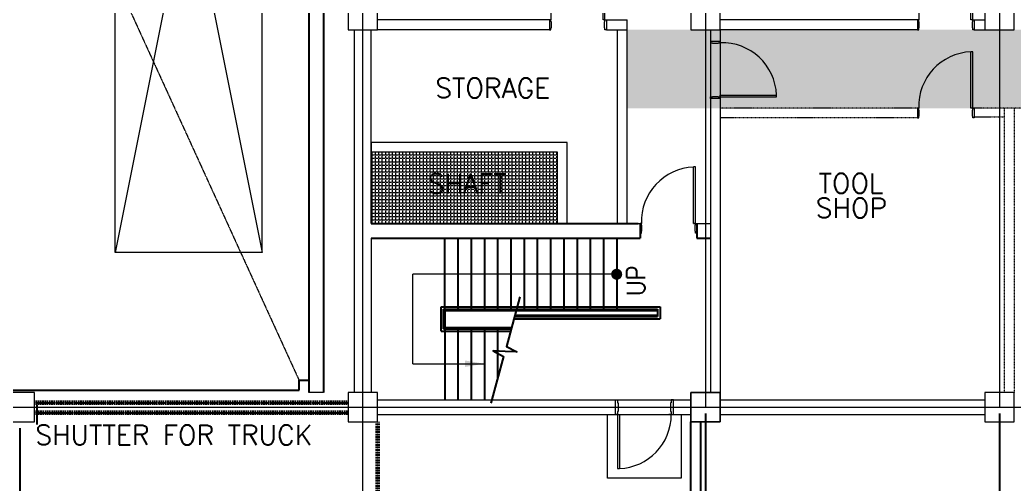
# Model space of a CAD drawing. Extents: x -59767 to 1106559, y -1290 to 1129522.
# Drawn here: x 35558 to 55858, y 238877 to 248345 of the extents above; entities that cross this region are included whole.
import ezdxf

# ---------------------------------------------------------------- set-up
doc = ezdxf.new("R2010")
doc.units = 0
for name, pattern in [('CENTER', [2, 1.25, -0.25, 0.25, -0.25]), ('HIDDEN', [0.375, 0.25, -0.125]), ('HIDDEN2', [0.1875, 0.125, -0.0625])]:
    doc.linetypes.add(name, pattern=pattern)
doc.layers.get('0').update_dxf_attribs({"linetype": 'CONTINUOUS', "lineweight": 9})
doc.layers.get('Defpoints').update_dxf_attribs({"linetype": 'CONTINUOUS', "lineweight": 9})
for name, color, linetype in [('1', 2, 'CONTINUOUS'), ('CY', 4, 'CONTINUOUS'), ('Y', 2, 'CONTINUOUS'), ('조형물', 11, 'CONTINUOUS')]:
    doc.layers.add(name, color=color, linetype=linetype)
for name, color, linetype, lineweight in [('CENTER', 1, 'CENTER', 9), ('COLUMN', 2, 'CONTINUOUS', 9), ('DOOR', 4, 'CONTINUOUS', 9), ('DRY WALL', 254, 'HIDDEN', 9), ('TEXT', 3, 'CONTINUOUS', 9), ('WALL', 7, 'CONTINUOUS', 9), ('WALL_200', 3, 'CONTINUOUS', 9), ('WALL_300', 7, 'CONTINUOUS', 9), ('가는선', 1, 'CONTINUOUS', 9), ('중간선', 5, 'CONTINUOUS', 9), ('중심선', 1, 'CENTER', 9), ('치수선', 6, 'CONTINUOUS', 9)]:
    doc.layers.add(name, color=color, linetype=linetype, lineweight=lineweight)
doc.styles.add('ROMANS', font='romans.shx', dxfattribs={"bigfont": 'whgtxt.shx'})
doc.styles.get("Standard").update_dxf_attribs({"font": 'romans.shx', "bigfont": 'whtgtxt.shx'})
doc.dimstyles.new('ISO-25', dxfattribs={"dimscale": 200, "dimtxt": 3, "dimasz": 2.5, "dimexe": 1.25, "dimexo": 0.625, "dimtad": 1, "dimdec": 0, "dimdsep": 46, "dimtxsty": 'Standard', "dimcen": 2.5, "dimadec": 0, "dimazin": 0, "dimtp": 0.1, "dimtm": 0.1, "dimtfac": 0.6, "dimtdec": 0, "dimtmove": 0, "dimatfit": 3, "dimfxl": 1, "dimtvp": 1, "dimtolj": 1, "dimarcsym": 0})

# ---------------------------------------------------------------- blocks, each defined once
blk = doc.blocks.new('column600')
at = {"layer": 'COLUMN', "linetype": 'Continuous'}
blk.add_lwpolyline([(-300, -300), (300, -300), (300, 300), (-300, 300)], close=True, dxfattribs=at)
blk = doc.blocks.new('*D9')
at = {"layer": 'Defpoints', "color": 0, "transparency": 16777216}
for p in [(35558, 240145), (42558, 234445), (42558, 228017)]:
    blk.add_point(p, dxfattribs=at)
at = {"layer": '치수선', "color": 0, "lineweight": -2, "transparency": 16777216}
for p, q in [((35558, 240020), (35558, 227767)), ((42558, 234320), (42558, 227767)), ((36058, 228017), (42058, 228017))]:
    blk.add_line(p, q, dxfattribs=at)
at = {"layer": '치수선', "color": 0, "transparency": 16777216}
for points in [[(36058, 228100), (36058, 227933), (35558, 228017)], [(42058, 228100), (42058, 227933), (42558, 228017)]]:
    blk.add_solid(points, dxfattribs=at)
at = {"layer": '치수선', "color": 0, "transparency": 16777216, "insert": (39058, 228442), "char_height": 600, "attachment_point": 5}
blk.add_mtext('\\A1;7000', dxfattribs=at)
blk = doc.blocks.new('*D10')
at = {"layer": 'Defpoints', "color": 0, "transparency": 16777216}
for p in [(49558, 240445), (42558, 234445), (49558, 228017)]:
    blk.add_point(p, dxfattribs=at)
at = {"layer": '치수선', "color": 0, "lineweight": -2, "transparency": 16777216}
for p, q in [((49558, 240320), (49558, 227767)), ((42558, 234320), (42558, 227767)), ((43058, 228017), (49058, 228017))]:
    blk.add_line(p, q, dxfattribs=at)
at = {"layer": '치수선', "color": 0, "transparency": 16777216}
for points in [[(43058, 228100), (43058, 227933), (42558, 228017)], [(49058, 228100), (49058, 227933), (49558, 228017)]]:
    blk.add_solid(points, dxfattribs=at)
at = {"layer": '치수선', "color": 0, "transparency": 16777216, "insert": (46058, 228442), "char_height": 600, "attachment_point": 5}
blk.add_mtext('\\A1;7000', dxfattribs=at)
blk = doc.blocks.new('*D11')
at = {"layer": 'Defpoints', "color": 0, "transparency": 16777216}
for p in [(49558, 240445), (55558, 240445), (55558, 228017)]:
    blk.add_point(p, dxfattribs=at)
at = {"layer": '치수선', "color": 0, "lineweight": -2, "transparency": 16777216}
for p, q in [((49558, 240320), (49558, 227767)), ((55558, 240320), (55558, 227767)), ((50058, 228017), (55058, 228017))]:
    blk.add_line(p, q, dxfattribs=at)
at = {"layer": '치수선', "color": 0, "transparency": 16777216}
for points in [[(50058, 228100), (50058, 227933), (49558, 228017)], [(55058, 228100), (55058, 227933), (55558, 228017)]]:
    blk.add_solid(points, dxfattribs=at)
at = {"layer": '치수선', "color": 0, "transparency": 16777216, "insert": (52558, 228442), "char_height": 600, "attachment_point": 5}
blk.add_mtext('\\A1;6000', dxfattribs=at)
blk = doc.blocks.new('*D12')
at = {"layer": 'Defpoints', "color": 0, "transparency": 16777216}
for p in [(55558, 240445), (61558, 240445), (61558, 228017)]:
    blk.add_point(p, dxfattribs=at)
at = {"layer": '치수선', "color": 0, "lineweight": -2, "transparency": 16777216}
for p, q in [((55558, 240320), (55558, 227767)), ((61558, 240320), (61558, 227767)), ((56058, 228017), (61058, 228017))]:
    blk.add_line(p, q, dxfattribs=at)
at = {"layer": '치수선', "color": 0, "transparency": 16777216}
for points in [[(56058, 228100), (56058, 227933), (55558, 228017)], [(61058, 228100), (61058, 227933), (61558, 228017)]]:
    blk.add_solid(points, dxfattribs=at)
at = {"layer": '치수선', "color": 0, "transparency": 16777216, "insert": (58558, 228442), "char_height": 600, "attachment_point": 5}
blk.add_mtext('\\A1;6000', dxfattribs=at)
blk = doc.blocks.new('ARR')
blk.add_solid([(3, -0.5), (3, 0.5), (0, 0)])
blk = doc.blocks.new('*D179')
at = {"layer": 'Defpoints', "color": 0}
for p in [(154858, 240445), (28558, 234445), (154858, 225017)]:
    blk.add_point(p, dxfattribs=at)
at = {"layer": '치수선', "color": 0, "lineweight": -2}
for p, q in [((154858, 240320), (154858, 224767)), ((28558, 234320), (28558, 224767)), ((29058, 225017), (154358, 225017))]:
    blk.add_line(p, q, dxfattribs=at)
at = {"layer": '치수선', "color": 0}
for points in [[(29058, 225100), (29058, 224933), (28558, 225017)], [(154358, 224933), (154358, 225100), (154858, 225017)]]:
    blk.add_solid(points, dxfattribs=at)
at = {"layer": '치수선', "color": 0, "insert": (91708, 225442), "char_height": 600, "attachment_point": 5}
blk.add_mtext('\\A1;126300', dxfattribs=at)
blk = doc.blocks.new('CRANE')
at = {"layer": 'CENTER', "linetype": 'CENTER'}
blk.add_line((29858, 580479), (41258, 555579, -3), dxfattribs=at)
at = {"layer": 'CY'}
for p, q in [((41458, 580729), (41458, 555329)), ((41758, 580729), (41758, 555329)), ((29858, 555379), (41258, 555379))]:
    blk.add_line(p, q, dxfattribs=at)
at = {"layer": 'DOOR'}
blk.add_line((41758, 555329), (41458, 555329), dxfattribs=at)
at = {"layer": '조형물', "color": 0, "ltscale": 0.5}
for p, q in [((41258, 555379), (41258, 555579)), ((41258, 555579), (41458, 555579))]:
    blk.add_line(p, q, dxfattribs=at)

msp = doc.modelspace()

# ---------------------------------------------------------------- hatches: boundary and pattern name
at = {"layer": '중간선', "transparency": 33554585}
h = msp.add_hatch(dxfattribs=at)
h.set_pattern_fill('DOTS', color=6, scale=100)
h.set_pattern_definition([(0, (138763.79, 0), (79.375, 158.75), [0, -158.75])])
h.paths.add_polyline_path([(92308.2, 248144.6), (92308.2, 246544.6), (47958.2, 246544.6), (47958.2, 248144.9)])
at = {"layer": '중간선'}
h = msp.add_hatch(dxfattribs=at)
h.set_pattern_fill('ANGLE', color=1, scale=10)
h.set_pattern_definition([(0, (0, 0), (0, 69.85), [50.8, -19.05]), (90, (0, 0), (-69.85, 4e-15), [50.8, -19.05])])
h.paths.add_polyline_path([(46533.2, 245644.9), (42733.2, 245644.9), (42733.2, 244194.9), (46533.2, 244194.9)])

# ---------------------------------------------------------------- linework, layer by layer
at = {"layer": '1', "linetype": 'Continuous'}
for p, q in [((42733.2, 244194.9), (48183.2, 244194.9)), ((48220.2, 244194.9), (48220.2, 243894.9, -3)), ((49383.2, 244194.9), (49383.2, 243894.9, -3)), ((42733.2, 243894.9), (48220.2, 243894.9, 0)), ((49383.2, 243894.9, 0), (49657.6, 243894.9)), ((35907.7, 240094.9), (35907.7, 240494.9))]:
    msp.add_line(p, q, dxfattribs=at)
at = {"layer": '1'}
for p, q in [((44233.2, 242419.9), (44233.2, 243894.9)), ((44503.2, 243894.9), (44503.2, 242419.9)), ((44773.2, 243894.9), (44773.2, 242419.9)), ((45043.2, 243894.9), (45043.2, 242419.9)), ((45313.2, 243894.9), (45313.2, 242419.9)), ((45583.2, 243894.9), (45583.2, 242419.9)), ((45853.2, 243894.9), (45853.2, 242419.9)), ((46123.2, 243894.9), (46123.2, 242419.9)), ((46393.2, 243894.9), (46393.2, 242419.9)), ((46663.2, 243894.9), (46663.2, 242419.9)), ((46933.2, 243894.9), (46933.2, 242419.9)), ((47203.2, 243894.9), (47203.2, 242419.9)), ((47473.2, 243894.9), (47473.2, 242419.9)), ((47743.2, 243894.9), (47743.2, 242419.9)), ((44158.2, 241994.9), (44158.2, 242494.9)), ((44158.2, 242494.9), (48628.2, 242494.9)), ((44208.2, 242044.9), (44208.2, 242444.9)), ((44208.2, 242444.9), (48578.2, 242444.9)), ((44233.2, 242419.9), (48553.2, 242419.9)), ((44233.2, 242419.9), (44233.2, 240594.9)), ((48578.2, 242444.9), (48578.2, 242294.9)), ((48628.2, 242494.9), (48628.2, 242244.9)), ((45646.3, 242244.9), (48628.2, 242244.9)), ((45659.7, 242294.9), (48578.2, 242294.9)), ((45666.4, 242319.9), (48553.2, 242319.9)), ((44158.2, 241994.9), (45579.3, 241994.9)), ((44208.2, 242044.9), (45592.7, 242044.9)), ((44233.2, 242069.9), (45599.4, 242069.9)), ((44503.2, 242069.9), (44503.2, 240594.9)), ((44773.2, 242069.9), (44773.2, 240594.9)), ((45043.2, 242069.9), (45043.2, 240594.9)), ((45313.2, 242069.9), (45313.2, 241043.3))]:
    msp.add_line(p, q, dxfattribs=at)
msp.add_lwpolyline([(45767.9, 242698.9), (45495.6, 241682.6), (45703.4, 241572.3), (45463.2, 241582.4), (45222.9, 241592.4), (45430.8, 241482.1), (45174.6, 240526.2)], dxfattribs=at)
at = {"layer": 'COLUMN', "linetype": 'Continuous'}
for points in [[(42258.2, 248144.6), (42858.2, 248144.6), (42858.2, 248794.9), (42258.2, 248794.9)], [(49258.2, 248144.6), (49858.2, 248144.6), (49858.2, 248794.9), (49258.2, 248794.9)], [(55258.2, 248144.6), (55858.2, 248144.6), (55858.2, 248794.9), (55258.2, 248794.9)]]:
    msp.add_lwpolyline(points, close=True, dxfattribs=at)
at = {"layer": 'CY'}
for p, q in [((49258.2, 238094.1), (49258.2, 240144.1)), ((49458.2, 238094.1), (49458.2, 240144.1))]:
    msp.add_line(p, q, dxfattribs=at)
at = {"layer": 'DOOR', "color": 0, "linetype": 'HIDDEN', "lineweight": 60}
for p, q in [((42257.3, 240535.6), (35857.3, 240535.6)), ((42257.7, 240331.2), (35857.7, 240331.2))]:
    msp.add_line(p, q, dxfattribs=at)
at = {"layer": 'DRY WALL', "linetype": 'HIDDEN', "lineweight": 9, "ltscale": 0.5}
for p, q in [((53910.4, 246544.6), (49857.6, 246544.6)), ((56886.2, 246544.6), (54977.4, 246544.6)), ((55657.6, 246544.6), (55657.6, 240744.6)), ((55857.6, 246544.6), (55857.6, 240744.6)), ((53882.4, 246344.6), (49857.6, 246344.6)), ((55045.4, 246364.6), (55657.6, 246364.6))]:
    msp.add_line(p, q, dxfattribs=at)
at = {"layer": 'WALL', "color": 0}
for p, q in [((47464.7, 248344.9), (47464.7, 249494.9)), ((47504.7, 248344.9), (47504.7, 249494.9)), ((54977.4, 248344.6), (54977.4, 249494.6)), ((55017.4, 248344.6), (55017.4, 249494.6)), ((46369.7, 248324.9), (46369.7, 248164.9)), ((47504.7, 248344.9), (47464.7, 248344.9)), ((47532.7, 248324.9), (47532.7, 248164.9)), ((53882.4, 248324.6), (53882.4, 248164.6)), ((55017.4, 248344.6), (54977.4, 248344.6)), ((55045.4, 248324.6), (55045.4, 248164.6)), ((49837.6, 247907.6), (49677.6, 247907.6)), ((54977.4, 246544.6), (54977.4, 247694.6)), ((55017.4, 247694.6), (54977.4, 247694.6)), ((55017.4, 246544.6), (55017.4, 247694.6)), ((49837.6, 246744.6), (49677.6, 246744.6)), ((49857.6, 246812.6), (51007.6, 246812.6)), ((49857.6, 246772.6), (49857.6, 246812.6)), ((49857.6, 246772.6), (51007.6, 246772.6)), ((51007.6, 246772.6), (51007.6, 246812.6)), ((53882.4, 246524.6), (53882.4, 246364.6)), ((55017.4, 246544.6), (54977.4, 246544.6)), ((55045.4, 246524.6), (55045.4, 246364.6)), ((49315.2, 244194.9), (49315.2, 245344.9)), ((49355.2, 245344.9), (49315.2, 245344.9)), ((49355.2, 244194.9), (49355.2, 245344.9)), ((48220.2, 244174.9), (48220.2, 244014.9)), ((49355.2, 244194.9), (49315.2, 244194.9)), ((49383.2, 244174.9), (49383.2, 244014.9)), ((47716.2, 240324.9), (47716.2, 240564.9)), ((48900.2, 240324.9), (48900.2, 240564.9)), ((47758.2, 240294.9), (47758.2, 239194.9)), ((47758.2, 240294.9), (47806.2, 240294.9)), ((47798.2, 240294.9), (47798.2, 239194.9)), ((48858.2, 240294.9), (48810.2, 240294.9)), ((47758.2, 239194.9), (47798.2, 239194.9))]:
    msp.add_line(p, q, dxfattribs=at)
at = {"layer": 'WALL', "color": 0, "ltscale": 0.5}
for p, q in [((43583.2, 241332.4), (43583.2, 243157.4)), ((47743.2, 243157.4, -1), (43583.2, 243157.4)), ((43583.2, 241332.4), (45043.2, 241332.4))]:
    msp.add_line(p, q, dxfattribs=at)
at = {"layer": 'WALL', "color": 0, "linetype": 'HIDDEN', "lineweight": 60}
msp.add_line((42859.2, 240144.9), (42859.2, 234144.9), dxfattribs=at)
at = {"layer": 'WALL', "color": 0}
for points in [[(46369.7, 248344.9), (46369.7, 248144.9), (46397.7, 248144.9), (46397.7, 248184.9), (46409.7, 248184.9), (46409.7, 248304.9), (46397.7, 248304.9), (46397.7, 248344.9)], [(47532.7, 248344.9), (47532.7, 248144.9), (47504.7, 248144.9), (47504.7, 248184.9), (47492.7, 248184.9), (47492.7, 248304.9), (47504.7, 248304.9), (47504.7, 248344.9)], [(53882.4, 248344.6), (53882.4, 248144.6), (53910.4, 248144.6), (53910.4, 248184.6), (53922.4, 248184.6), (53922.4, 248304.6), (53910.4, 248304.6), (53910.4, 248344.6)], [(55045.4, 248344.6), (55045.4, 248144.6), (55017.4, 248144.6), (55017.4, 248184.6), (55005.4, 248184.6), (55005.4, 248304.6), (55017.4, 248304.6), (55017.4, 248344.6)], [(49857.6, 247907.6), (49657.6, 247907.6), (49657.6, 247879.6), (49697.6, 247879.6), (49697.6, 247867.6), (49817.6, 247867.6), (49817.6, 247879.6), (49857.6, 247879.6)], [(49857.6, 246744.6), (49657.6, 246744.6), (49657.6, 246772.6), (49697.6, 246772.6), (49697.6, 246784.6), (49817.6, 246784.6), (49817.6, 246772.6), (49857.6, 246772.6)], [(53882.4, 246544.6), (53882.4, 246344.6), (53910.4, 246344.6), (53910.4, 246384.6), (53922.4, 246384.6), (53922.4, 246504.6), (53910.4, 246504.6), (53910.4, 246544.6)], [(55045.4, 246544.6), (55045.4, 246344.6), (55017.4, 246344.6), (55017.4, 246384.6), (55005.4, 246384.6), (55005.4, 246504.6), (55017.4, 246504.6), (55017.4, 246544.6)], [(48220.2, 244194.9), (48220.2, 243994.9), (48248.2, 243994.9), (48248.2, 244034.9), (48260.2, 244034.9), (48260.2, 244154.9), (48248.2, 244154.9), (48248.2, 244194.9)], [(49383.2, 244194.9), (49383.2, 243994.9), (49355.2, 243994.9), (49355.2, 244034.9), (49343.2, 244034.9), (49343.2, 244154.9), (49355.2, 244154.9), (49355.2, 244194.9)], [(47716.2, 240294.9), (47716.2, 240594.9), (47758.2, 240594.9), (47758.2, 240534.9), (47776.2, 240534.9), (47776.2, 240354.9), (47758.2, 240354.9), (47758.2, 240294.9)], [(48900.2, 240294.9), (48900.2, 240594.9), (48858.2, 240594.9), (48858.2, 240534.9), (48840.2, 240534.9), (48840.2, 240354.9), (48858.2, 240354.9), (48858.2, 240294.9)]]:
    msp.add_lwpolyline(points, close=True, dxfattribs=at)
at = {"layer": 'WALL', "const_width": 112.5}
msp.add_lwpolyline([(47743.2, 243101.1, -1), (47743.2, 243213.6, -1)], format="xyb", close=True, dxfattribs=at)
at = {"layer": 'WALL', "color": 0}
for centre, start, end in [((47510.9, 248381.3), 92.37894, 181.87296), ((55023.7, 248381.1), 92.37894, 181.87296), ((49894, 246766.4), 2.37894, 91.87296), ((55023.7, 246581.1), 92.37894, 181.87296), ((49361.4, 244231.3), 92.37894, 181.87296)]:
    msp.add_arc(centre, 1113.8, start, end, dxfattribs=at)
at = {"layer": 'WALL_200', "ltscale": 0.5}
for p, q in [((46369.7, 248344.9), (42858.2, 248344.9)), ((47532.7, 248344.9), (47958.2, 248344.9)), ((53882.4, 248344.9, -1), (49857.6, 248344.9)), ((55045.4, 248344.6), (55258.2, 248344.6)), ((46369.7, 248144.9, -1), (42858.2, 248144.9)), ((47532.7, 248144.9), (47958.2, 248144.9)), ((49657.6, 248144.9), (49657.6, 240744.6)), ((49857.6, 248144.9), (49857.6, 240744.6)), ((53882.4, 248144.9, -1), (49857.6, 248144.9)), ((55045.4, 248144.6), (55258.2, 248144.6))]:
    msp.add_line(p, q, dxfattribs=at)
at = {"layer": 'WALL_300', "linetype": 'Continuous', "lineweight": 9}
for p, q in [((42858.2, 240594.9), (49258.2, 240594.9)), ((49858.2, 240594.9), (55258.2, 240594.9)), ((42858.2, 240294.9), (49258.2, 240294.9)), ((49858.2, 240294.9), (55258.2, 240294.9))]:
    msp.add_line(p, q, dxfattribs=at)
msp.add_lwpolyline([(49058.2, 238994.9), (47558.2, 238994.9), (47558.2, 240294.9), (49058.2, 240294.9)], close=True, dxfattribs=at)
msp.add_arc((47758.2, 240294.9), 1100, 272.08394, 0, dxfattribs=at)
at = {"layer": 'Y', "linetype": 'HIDDEN2', "ltscale": 5}
for p, q in [((35907.7, 240535.6), (42258.2, 240535.6)), ((35907.7, 240331.2), (42258.2, 240331.2))]:
    msp.add_line(p, q, dxfattribs=at)
at = {"layer": '가는선'}
for p, q in [((37506, 243598.1), (37506, 258598.1)), ((37506, 258598.1), (40506, 243598.1)), ((40506, 258598.1), (37506, 243598.1)), ((40506, 243598.1), (40506, 258598.1)), ((40506, 243598.1), (37506, 243598.1))]:
    msp.add_line(p, q, dxfattribs=at)
at = {"layer": '중간선', "color": 2}
for p, q in [((47958.2, 244194.9), (47958.2, 248344.9)), ((42383.2, 248144.6), (42383.2, 240744.9)), ((42733.2, 244194.9), (42733.2, 248144.9)), ((47758.2, 244194.9), (47758.2, 248144.9)), ((49383.2, 244194.9), (49657.6, 244194.9)), ((42733.2, 243894.9), (42733.2, 240744.9))]:
    msp.add_line(p, q, dxfattribs=at)
for points in [[(46733.2, 245844.9), (42733.2, 245844.9), (42733.2, 244194.9), (46733.2, 244194.9)], [(46533.2, 245644.9), (42733.2, 245644.9), (42733.2, 244194.9), (46533.2, 244194.9)]]:
    msp.add_lwpolyline(points, close=True, dxfattribs=at)
for points in [[(47958.2, 244194.9), (48248.2, 244194.9)], [(49315.2, 244194.9), (49657.6, 244194.9)]]:
    msp.add_lwpolyline(points, dxfattribs=at)
at = {"layer": '중심선'}
for p, q in [((42558.2, 234444.9), (42558.2, 266444.9)), ((49558.2, 266444.9), (49558.2, 240444.9)), ((55558.2, 266444.9), (55558.2, 240444.9)), ((28557.7, 240444.9), (154858.2, 240444.9))]:
    msp.add_line(p, q, dxfattribs=at)

# ---------------------------------------------------------------- block references
at = {"layer": 'COLUMN', "linetype": 'Continuous'}
for p in [(35557.7, 240444.9), (42558.2, 240444.9), (49558.2, 240444.6), (55558.2, 240444.6)]:
    msp.add_blockref('column600', p, dxfattribs=at)
at = {"layer": 'COLUMN', "linetype": 'Continuous', "xscale": -1, "rotation": 270}
msp.add_blockref('column600', (49558.2, 240444.6), dxfattribs=at)
at = {"layer": 'WALL', "xscale": 133.333333333343, "yscale": 133.333333333343, "zscale": 133.333333333343, "rotation": 180}
msp.add_blockref('ARR', (45043.2, 241332.4), dxfattribs=at)
at = {"layer": '중간선', "color": 2}
msp.add_blockref('CRANE', (0, -314584.2), dxfattribs=at)

# ---------------------------------------------------------------- texts
at = {"color": 0, "ltscale": 0.5, "style": 'ROMANS', "width": 0.9}
msp.add_text('UP', height=375, rotation=90, dxfattribs=at).set_placement((48325.7, 242714.9))
at = {"layer": 'TEXT', "lineweight": 9}
for s, p in [('STORAGE', (44038.1, 246753.7)), ('SHAFT', (43886.9, 244803.6)), ('TOOL', (51866.1, 244812.3)), ('SHOP', (51807.4, 244309.1)), ('SHUTTER FOR TRUCK', (35872.3, 239680.1))]:
    msp.add_text(s, height=400, dxfattribs=at).set_placement(p)

# ---------------------------------------------------------------- dimensions: what is measured, and where the dimension line sits
at = {"layer": '치수선'}
dim = msp.add_linear_dim(base=(154858.1893, 225016.6696), p1=(28557.6943, 234444.856), p2=(154858.1893, 240444.856), dimstyle='ISO-25', dxfattribs=at)
dim.commit()
dim.dimension.update_dxf_attribs({"geometry": '*D179', "text_midpoint": (91707.9418, 225016.6696), "dimtype": 160})
for base, p1, p2, picture, middle in [((49558.2, 228016.7), (42558.2, 234444.9), (49558.2, 240444.9), '*D10', (46058.2, 228441.7)), ((55558.2, 228016.7), (49558.2, 240444.9), (55558.2, 240444.9), '*D11', (52558.2, 228441.7)), ((61558.2, 228016.7), (55558.2, 240444.9), (61558.2, 240444.9), '*D12', (58558.2, 228441.7)), ((42558.2, 228016.7), (35558.2, 240144.9), (42558.2, 234444.9), '*D9', (39058.2, 228441.7))]:
    dim = msp.add_linear_dim(base=base, p1=p1, p2=p2, dimstyle='ISO-25', dxfattribs=at)
    dim.commit()
    dim.dimension.update_dxf_attribs({"geometry": picture, "text_midpoint": middle})

doc.saveas('drawing.dxf')
